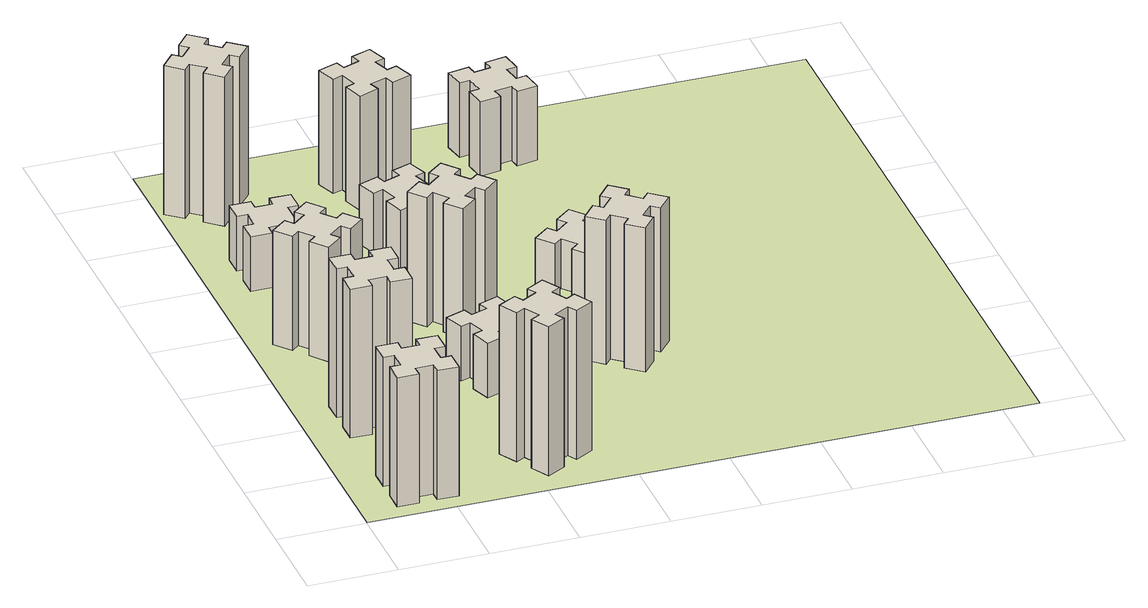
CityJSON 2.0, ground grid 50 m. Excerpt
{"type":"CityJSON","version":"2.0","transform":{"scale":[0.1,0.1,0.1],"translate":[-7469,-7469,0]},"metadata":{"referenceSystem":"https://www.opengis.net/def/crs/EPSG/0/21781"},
"CityObjects":{
"building1":{"type":"Building","attributes":{"class":"1000","function":"1000","usage":"1000","yearOfConstruction":2016,"roofType":"1000","measuredHeight":78,"storeysAboveGround":30,"storeysBelowGround":0},"geometry":[{"type":"Solid","lod":"1","boundaries":[[[[0,1,2,3,4,5,6,7,8,9,10,11,12,13,14,15,16,17,18,19]],[[17,16,20,21]],[[16,15,22,20]],[[15,14,23,22]],[[14,13,24,23]],[[13,12,25,24]],[[12,11,26,25]],[[11,10,27,26]],[[10,9,28,27]],[[9,8,29,28]],[[8,7,30,29]],[[7,6,31,30]],[[6,5,32,31]],[[5,4,33,32]],[[4,3,34,33]],[[3,2,35,34]],[[2,1,36,35]],[[1,0,37,36]],[[0,19,38,37]],[[19,18,39,38]],[[18,17,21,39]],[[24,25,26,27,28,29,30,31,32,33,34,35,36,37,38,39,21,20,22,23]]]]}]},
"building2":{"type":"Building","attributes":{"class":"1000","function":"1000","usage":"1000","yearOfConstruction":2016,"roofType":"1000","measuredHeight":90,"storeysAboveGround":30,"storeysBelowGround":0},"geometry":[{"type":"Solid","lod":"1","boundaries":[[[[40,41,42,43,44,45,46,47,48,49,50,51,52,53,54,55,56,57,58,59]],[[57,56,60,61]],[[56,55,62,60]],[[55,54,63,62]],[[54,53,64,63]],[[53,52,65,64]],[[52,51,66,65]],[[51,50,67,66]],[[50,49,68,67]],[[49,48,69,68]],[[48,47,70,69]],[[47,46,71,70]],[[46,45,72,71]],[[45,44,73,72]],[[44,43,74,73]],[[43,42,75,74]],[[42,41,76,75]],[[41,40,77,76]],[[40,59,78,77]],[[59,58,79,78]],[[58,57,61,79]],[[64,65,66,67,68,69,70,71,72,73,74,75,76,77,78,79,61,60,62,63]]]]}]},
"building3":{"type":"Building","attributes":{"class":"1000","function":"1000","usage":"1000","yearOfConstruction":2016,"roofType":"1000","measuredHeight":69,"storeysAboveGround":30,"storeysBelowGround":0},"geometry":[{"type":"Solid","lod":"1","boundaries":[[[[80,81,82,83,84,85,86,87,88,89,90,91,92,93,94,95,96,97,98,99]],[[97,96,100,101]],[[96,95,102,100]],[[95,94,103,102]],[[94,93,104,103]],[[93,92,105,104]],[[92,91,106,105]],[[91,90,107,106]],[[90,89,108,107]],[[89,88,109,108]],[[88,87,110,109]],[[87,86,111,110]],[[86,85,112,111]],[[85,84,113,112]],[[84,83,114,113]],[[83,82,115,114]],[[82,81,116,115]],[[81,80,117,116]],[[80,99,118,117]],[[99,98,119,118]],[[98,97,101,119]],[[104,105,106,107,108,109,110,111,112,113,114,115,116,117,118,119,101,100,102,103]]]]}]},
"building4":{"type":"Building","attributes":{"class":"1000","function":"1000","usage":"1000","yearOfConstruction":2016,"roofType":"1000","measuredHeight":33,"storeysAboveGround":30,"storeysBelowGround":0},"geometry":[{"type":"Solid","lod":"1","boundaries":[[[[120,121,122,123,124,125,126,127,128,129,130,131,132,133,134,135,136,137,138,139]],[[137,136,140,141]],[[136,135,142,140]],[[135,134,143,142]],[[134,133,144,143]],[[133,132,145,144]],[[132,131,146,145]],[[131,130,147,146]],[[130,129,148,147]],[[129,128,149,148]],[[128,127,150,149]],[[127,126,151,150]],[[126,125,152,151]],[[125,124,153,152]],[[124,123,154,153]],[[123,122,155,154]],[[122,121,156,155]],[[121,120,157,156]],[[120,139,158,157]],[[139,138,159,158]],[[138,137,141,159]],[[144,145,146,147,148,149,150,151,152,153,154,155,156,157,158,159,141,140,142,143]]]]}]},
"building5":{"type":"Building","attributes":{"class":"1000","function":"1000","usage":"1000","yearOfConstruction":2016,"roofType":"1000","measuredHeight":90,"storeysAboveGround":30,"storeysBelowGround":0},"geometry":[{"type":"Solid","lod":"1","boundaries":[[[[160,161,162,163,164,165,166,167,168,169,170,171,172,173,174,175,176,177,178,179]],[[177,176,180,181]],[[176,175,182,180]],[[175,174,183,182]],[[174,173,184,183]],[[173,172,185,184]],[[172,171,186,185]],[[171,170,187,186]],[[170,169,188,187]],[[169,168,189,188]],[[168,167,190,189]],[[167,166,191,190]],[[166,165,192,191]],[[165,164,193,192]],[[164,163,194,193]],[[163,162,195,194]],[[162,161,196,195]],[[161,160,197,196]],[[160,179,198,197]],[[179,178,199,198]],[[178,177,181,199]],[[184,185,186,187,188,189,190,191,192,193,194,195,196,197,198,199,181,180,182,183]]]]}]},
"building6":{"type":"Building","attributes":{"class":"1000","function":"1000","usage":"1000","yearOfConstruction":2016,"roofType":"1000","measuredHeight":90,"storeysAboveGround":30,"storeysBelowGround":0},"geometry":[{"type":"Solid","lod":"1","boundaries":[[[[200,201,202,203,204,205,206,207,208,209,210,211,212,213,214,215,216,217,218,219]],[[217,216,220,221]],[[216,215,222,220]],[[215,214,223,222]],[[214,213,224,223]],[[213,212,225,224]],[[212,211,226,225]],[[211,210,227,226]],[[210,209,228,227]],[[209,208,229,228]],[[208,207,230,229]],[[207,206,231,230]],[[206,205,232,231]],[[205,204,233,232]],[[204,203,234,233]],[[203,202,235,234]],[[202,201,236,235]],[[201,200,237,236]],[[200,219,238,237]],[[219,218,239,238]],[[218,217,221,239]],[[224,225,226,227,228,229,230,231,232,233,234,235,236,237,238,239,221,220,222,223]]]]}]},
"building7":{"type":"Building","attributes":{"class":"1000","function":"1000","usage":"1000","yearOfConstruction":2016,"roofType":"1000","measuredHeight":33,"storeysAboveGround":30,"storeysBelowGround":0},"geometry":[{"type":"Solid","lod":"1","boundaries":[[[[240,241,242,243,244,245,246,247,248,249,250,251,252,253,254,255,256,257,258,259]],[[257,256,260,261]],[[256,255,262,260]],[[255,254,263,262]],[[254,253,264,263]],[[253,252,265,264]],[[252,251,266,265]],[[251,250,267,266]],[[250,249,268,267]],[[249,248,269,268]],[[248,247,270,269]],[[247,246,271,270]],[[246,245,272,271]],[[245,244,273,272]],[[244,243,274,273]],[[243,242,275,274]],[[242,241,276,275]],[[241,240,277,276]],[[240,259,278,277]],[[259,258,279,278]],[[258,257,261,279]],[[264,265,266,267,268,269,270,271,272,273,274,275,276,277,278,279,261,260,262,263]]]]}]},
"building8":{"type":"Building","attributes":{"class":"1000","function":"1000","usage":"1000","yearOfConstruction":2016,"roofType":"1000","measuredHeight":78,"storeysAboveGround":30,"storeysBelowGround":0},"geometry":[{"type":"Solid","lod":"1","boundaries":[[[[280,281,282,283,284,285,286,287,288,289,290,291,292,293,294,295,296,297,298,299]],[[297,296,300,301]],[[296,295,302,300]],[[295,294,303,302]],[[294,293,304,303]],[[293,292,305,304]],[[292,291,306,305]],[[291,290,307,306]],[[290,289,308,307]],[[289,288,309,308]],[[288,287,310,309]],[[287,286,311,310]],[[286,285,312,311]],[[285,284,313,312]],[[284,283,314,313]],[[283,282,315,314]],[[282,281,316,315]],[[281,280,317,316]],[[280,299,318,317]],[[299,298,319,318]],[[298,297,301,319]],[[304,305,306,307,308,309,310,311,312,313,314,315,316,317,318,319,301,300,302,303]]]]}]},
"building9":{"type":"Building","attributes":{"class":"1000","function":"1000","usage":"1000","yearOfConstruction":2016,"roofType":"1000","measuredHeight":36,"storeysAboveGround":30,"storeysBelowGround":0},"geometry":[{"type":"Solid","lod":"1","boundaries":[[[[320,321,322,323,324,325,326,327,328,329,330,331,332,333,334,335,336,337,338,339]],[[337,336,340,341]],[[336,335,342,340]],[[335,334,343,342]],[[334,333,344,343]],[[333,332,345,344]],[[332,331,346,345]],[[331,330,347,346]],[[330,329,348,347]],[[329,328,349,348]],[[328,327,350,349]],[[327,326,351,350]],[[326,325,352,351]],[[325,324,353,352]],[[324,323,354,353]],[[323,322,355,354]],[[322,321,356,355]],[[321,320,357,356]],[[320,339,358,357]],[[339,338,359,358]],[[338,337,341,359]],[[344,345,346,347,348,349,350,351,352,353,354,355,356,357,358,359,341,340,342,343]]]]}]},
"building10":{"type":"Building","attributes":{"class":"1000","function":"1000","usage":"1000","yearOfConstruction":2016,"roofType":"1000","measuredHeight":69,"storeysAboveGround":30,"storeysBelowGround":0},"geometry":[{"type":"Solid","lod":"1","boundaries":[[[[360,361,362,363,364,365,366,367,368,369,370,371,372,373,374,375,376,377,378,379]],[[377,376,380,381]],[[376,375,382,380]],[[375,374,383,382]],[[374,373,384,383]],[[373,372,385,384]],[[372,371,386,385]],[[371,370,387,386]],[[370,369,388,387]],[[369,368,389,388]],[[368,367,390,389]],[[367,366,391,390]],[[366,365,392,391]],[[365,364,393,392]],[[364,363,394,393]],[[363,362,395,394]],[[362,361,396,395]],[[361,360,397,396]],[[360,379,398,397]],[[379,378,399,398]],[[378,377,381,399]],[[384,385,386,387,388,389,390,391,392,393,394,395,396,397,398,399,381,380,382,383]]]]}]},
"building11":{"type":"Building","attributes":{"class":"1000","function":"1000","usage":"1000","yearOfConstruction":2016,"roofType":"1000","measuredHeight":87,"storeysAboveGround":30,"storeysBelowGround":0},"geometry":[{"type":"Solid","lod":"1","boundaries":[[[[400,401,402,403,404,405,406,407,408,409,410,411,412,413,414,415,416,417,418,419]],[[417,416,420,421]],[[416,415,422,420]],[[415,414,423,422]],[[414,413,424,423]],[[413,412,425,424]],[[412,411,426,425]],[[411,410,427,426]],[[410,409,428,427]],[[409,408,429,428]],[[408,407,430,429]],[[407,406,431,430]],[[406,405,432,431]],[[405,404,433,432]],[[404,403,434,433]],[[403,402,435,434]],[[402,401,436,435]],[[401,400,437,436]],[[400,419,438,437]],[[419,418,439,438]],[[418,417,421,439]],[[424,425,426,427,428,429,430,431,432,433,434,435,436,437,438,439,421,420,422,423]]]]}]},
"building12":{"type":"Building","attributes":{"class":"1000","function":"1000","usage":"1000","yearOfConstruction":2016,"roofType":"1000","measuredHeight":30,"storeysAboveGround":30,"storeysBelowGround":0},"geometry":[{"type":"Solid","lod":"1","boundaries":[[[[440,441,442,443,444,445,446,447,448,449,450,451,452,453,454,455,456,457,458,459]],[[457,456,460,461]],[[456,455,462,460]],[[455,454,463,462]],[[454,453,464,463]],[[453,452,465,464]],[[452,451,466,465]],[[451,450,467,466]],[[450,449,468,467]],[[449,448,469,468]],[[448,447,470,469]],[[447,446,471,470]],[[446,445,472,471]],[[445,444,473,472]],[[444,443,474,473]],[[443,442,475,474]],[[442,441,476,475]],[[441,440,477,476]],[[440,459,478,477]],[[459,458,479,478]],[[458,457,461,479]],[[464,465,466,467,468,469,470,471,472,473,474,475,476,477,478,479,461,460,462,463]]]]}]},
"building13":{"type":"Building","attributes":{"class":"1000","function":"1000","usage":"1000","yearOfConstruction":2016,"roofType":"1000","measuredHeight":45,"storeysAboveGround":30,"storeysBelowGround":0},"geometry":[{"type":"Solid","lod":"1","boundaries":[[[[480,481,482,483,484,485,486,487,488,489,490,491,492,493,494,495,496,497,498,499]],[[497,496,500,501]],[[496,495,502,500]],[[495,494,503,502]],[[494,493,504,503]],[[493,492,505,504]],[[492,491,506,505]],[[491,490,507,506]],[[490,489,508,507]],[[489,488,509,508]],[[488,487,510,509]],[[487,486,511,510]],[[486,485,512,511]],[[485,484,513,512]],[[484,483,514,513]],[[483,482,515,514]],[[482,481,516,515]],[[481,480,517,516]],[[480,499,518,517]],[[499,498,519,518]],[[498,497,501,519]],[[504,505,506,507,508,509,510,511,512,513,514,515,516,517,518,519,501,500,502,503]]]]}]},
"landuse1":{"type":"LandUse","attributes":{"name":"plot1","function":"1010"},"geometry":[{"type":"MultiSurface","lod":"1","boundaries":[[[520,521,522,523]]]}]}
},
"vertices":[
[265,325,0],[265,225,0],[205,225,0],[205,105,0],[325,105,0],[325,165,0],[425,165,0],[425,105,0],[545,105,0],[545,225,0],[485,225,0],[485,325,0],[545,325,0],[545,445,0],[425,445,0],[425,385,0],[325,385,0],[325,445,0],[205,445,0],[205,325,0],[325,385,780],[325,445,780],[425,385,780],[425,445,780],[545,445,780],[545,325,780],[485,325,780],[485,225,780],[545,225,780],[545,105,780],[425,105,780],[425,165,780],[325,165,780],[325,105,780],[205,105,780],[205,225,780],[265,225,780],[265,325,780],[205,325,780],[205,445,780],
[265,1065,0],[265,965,0],[205,965,0],[205,845,0],[325,845,0],[325,905,0],[425,905,0],[425,845,0],[545,845,0],[545,965,0],[485,965,0],[485,1065,0],[545,1065,0],[545,1185,0],[425,1185,0],[425,1125,0],[325,1125,0],[325,1185,0],[205,1185,0],[205,1065,0],[325,1125,900],[325,1185,900],[425,1125,900],[425,1185,900],[545,1185,900],[545,1065,900],[485,1065,900],[485,965,900],[545,965,900],[545,845,900],[425,845,900],[425,905,900],[325,905,900],[325,845,900],[205,845,900],[205,965,900],[265,965,900],[265,1065,900],[205,1065,900],[205,1185,900],
[492,1888,0],[427,1964,0],[473,2003,0],[396,2095,0],[304,2018,0],[343,1972,0],[266,1907,0],[228,1953,0],[136,1876,0],[213,1784,0],[259,1823,0],[323,1746,0],[277,1708,0],[354,1616,0],[446,1693,0],[408,1739,0],[484,1803,0],[523,1757,0],[615,1834,0],[538,1926,0],[484,1803,690],[523,1757,690],[408,1739,690],[446,1693,690],[354,1616,690],[277,1708,690],[323,1746,690],[259,1823,690],[213,1784,690],[136,1876,690],[228,1953,690],[266,1907,690],[343,1972,690],[304,2018,690],[396,2095,690],[473,2003,690],[427,1964,690],[492,1888,690],[538,1926,690],[615,1834,690],
[485,2545,0],[485,2645,0],[545,2645,0],[545,2765,0],[425,2765,0],[425,2705,0],[325,2705,0],[325,2765,0],[205,2765,0],[205,2645,0],[265,2645,0],[265,2545,0],[205,2545,0],[205,2425,0],[325,2425,0],[325,2485,0],[425,2485,0],[425,2425,0],[545,2425,0],[545,2545,0],[425,2485,330],[425,2425,330],[325,2485,330],[325,2425,330],[205,2425,330],[205,2545,330],[265,2545,330],[265,2645,330],[205,2645,330],[205,2765,330],[325,2765,330],[325,2705,330],[425,2705,330],[425,2765,330],[545,2765,330],[545,2645,330],[485,2645,330],[485,2545,330],[545,2545,330],[545,2425,330],
[1127,255,0],[1214,305,0],[1244,253,0],[1348,313,0],[1288,417,0],[1236,387,0],[1186,474,0],[1238,504,0],[1178,608,0],[1074,548,0],[1104,496,0],[1017,446,0],[987,498,0],[883,438,0],[943,334,0],[995,364,0],[1045,277,0],[993,247,0],[1053,143,0],[1157,203,0],[1045,277,900],[993,247,900],[995,364,900],[943,334,900],[883,438,900],[987,498,900],[1017,446,900],[1104,496,900],[1074,548,900],[1178,608,900],[1238,504,900],[1186,474,900],[1236,387,900],[1288,417,900],[1348,313,900],[1244,253,900],[1214,305,900],[1127,255,900],[1157,203,900],[1053,143,900],
[384,3387,0],[308,3452,0],[346,3498,0],[254,3575,0],[177,3483,0],[223,3444,0],[159,3368,0],[113,3406,0],[36,3314,0],[128,3237,0],[166,3283,0],[243,3219,0],[204,3173,0],[296,3096,0],[373,3188,0],[327,3226,0],[392,3303,0],[438,3264,0],[515,3356,0],[423,3433,0],[392,3303,900],[438,3264,900],[327,3226,900],[373,3188,900],[296,3096,900],[204,3173,900],[243,3219,900],[166,3283,900],[128,3237,900],[36,3314,900],[113,3406,900],[159,3368,900],[223,3444,900],[177,3483,900],[254,3575,900],[346,3498,900],[308,3452,900],[384,3387,900],[423,3433,900],[515,3356,900],
[1125,1336,0],[1031,1302,0],[1010,1358,0],[897,1317,0],[939,1204,0],[995,1225,0],[1029,1131,0],[973,1110,0],[1014,997,0],[1127,1039,0],[1106,1095,0],[1200,1129,0],[1220,1073,0],[1333,1114,0],[1292,1227,0],[1236,1206,0],[1202,1300,0],[1258,1320,0],[1217,1433,0],[1104,1392,0],[1202,1300,330],[1258,1320,330],[1236,1206,330],[1292,1227,330],[1333,1114,330],[1220,1073,330],[1200,1129,330],[1106,1095,330],[1127,1039,330],[1014,997,330],[973,1110,330],[1029,1131,330],[995,1225,330],[939,1204,330],[897,1317,330],[1010,1358,330],[1031,1302,330],[1125,1336,330],[1104,1392,330],[1217,1433,330],
[1083,1972,0],[1006,1907,0],[968,1953,0],[876,1876,0],[953,1784,0],[999,1823,0],[1063,1746,0],[1017,1708,0],[1094,1616,0],[1186,1693,0],[1148,1739,0],[1224,1803,0],[1263,1757,0],[1355,1834,0],[1278,1926,0],[1232,1888,0],[1167,1964,0],[1213,2003,0],[1136,2095,0],[1044,2018,0],[1167,1964,780],[1213,2003,780],[1232,1888,780],[1278,1926,780],[1355,1834,780],[1263,1757,780],[1224,1803,780],[1148,1739,780],[1186,1693,780],[1094,1616,780],[1017,1708,780],[1063,1746,780],[999,1823,780],[953,1784,780],[876,1876,780],[968,1953,780],[1006,1907,780],[1083,1972,780],[1044,2018,780],[1136,2095,780],
[1106,2475,0],[1200,2509,0],[1220,2453,0],[1333,2494,0],[1292,2607,0],[1236,2586,0],[1202,2680,0],[1258,2700,0],[1217,2813,0],[1104,2772,0],[1125,2716,0],[1031,2682,0],[1010,2738,0],[897,2697,0],[939,2584,0],[995,2605,0],[1029,2511,0],[973,2490,0],[1014,2377,0],[1127,2419,0],[1029,2511,360],[973,2490,360],[995,2605,360],[939,2584,360],[897,2697,360],[1010,2738,360],[1031,2682,360],[1125,2716,360],[1104,2772,360],[1217,2813,360],[1258,2700,360],[1202,2680,360],[1236,2586,360],[1292,2607,360],[1333,2494,360],[1220,2453,360],[1200,2509,360],[1106,2475,360],[1127,2419,360],[1014,2377,360],
[1125,3356,0],[1031,3322,0],[1010,3378,0],[897,3337,0],[939,3224,0],[995,3245,0],[1029,3151,0],[973,3130,0],[1014,3017,0],[1127,3059,0],[1106,3115,0],[1200,3149,0],[1220,3093,0],[1333,3134,0],[1292,3247,0],[1236,3226,0],[1202,3320,0],[1258,3340,0],[1217,3453,0],[1104,3412,0],[1202,3320,690],[1258,3340,690],[1236,3226,690],[1292,3247,690],[1333,3134,690],[1220,3093,690],[1200,3149,690],[1106,3115,690],[1127,3059,690],[1014,3017,690],[973,3130,690],[1029,3151,690],[995,3245,690],[939,3224,690],[897,3337,690],[1010,3378,690],[1031,3322,690],[1125,3356,690],[1104,3412,690],[1217,3453,690],
[1746,1163,0],[1823,1099,0],[1784,1053,0],[1876,976,0],[1953,1068,0],[1907,1106,0],[1972,1183,0],[2018,1144,0],[2095,1236,0],[2003,1313,0],[1964,1267,0],[1888,1332,0],[1926,1378,0],[1834,1455,0],[1757,1363,0],[1803,1324,0],[1739,1248,0],[1693,1286,0],[1616,1194,0],[1708,1117,0],[1739,1248,870],[1693,1286,870],[1803,1324,870],[1757,1363,870],[1834,1455,870],[1926,1378,870],[1888,1332,870],[1964,1267,870],[2003,1313,870],[2095,1236,870],[2018,1144,870],[1972,1183,870],[1907,1106,870],[1953,1068,870],[1876,976,870],[1784,1053,870],[1823,1099,870],[1746,1163,870],[1708,1117,870],[1616,1194,870],
[1972,1988,0],[1907,2064,0],[1953,2103,0],[1876,2195,0],[1784,2118,0],[1823,2072,0],[1746,2007,0],[1708,2053,0],[1616,1976,0],[1693,1884,0],[1739,1923,0],[1803,1846,0],[1757,1808,0],[1834,1716,0],[1926,1793,0],[1888,1839,0],[1964,1903,0],[2003,1857,0],[2095,1934,0],[2018,2026,0],[1964,1903,300],[2003,1857,300],[1888,1839,300],[1926,1793,300],[1834,1716,300],[1757,1808,300],[1803,1846,300],[1739,1923,300],[1693,1884,300],[1616,1976,300],[1708,2053,300],[1746,2007,300],[1823,2072,300],[1784,2118,300],[1876,2195,300],[1953,2103,300],[1907,2064,300],[1972,1988,300],[2018,2026,300],[2095,1934,300],
[1738,3365,0],[1756,3267,0],[1697,3257,0],[1717,3138,0],[1836,3159,0],[1825,3218,0],[1924,3236,0],[1934,3177,0],[2052,3197,0],[2031,3316,0],[1972,3305,0],[1955,3404,0],[2014,3414,0],[1993,3532,0],[1875,3511,0],[1885,3452,0],[1787,3435,0],[1777,3494,0],[1658,3473,0],[1679,3355,0],[1787,3435,450],[1777,3494,450],[1885,3452,450],[1875,3511,450],[1993,3532,450],[2014,3414,450],[1955,3404,450],[1972,3305,450],[2031,3316,450],[2052,3197,450],[1934,3177,450],[1924,3236,450],[1825,3218,450],[1836,3159,450],[1717,3138,450],[1697,3257,450],[1756,3267,450],[1738,3365,450],[1679,3355,450],[1658,3473,450],
[5,3705,0],[3705,3705,0],[3705,5,0],[5,5,0]
]}
